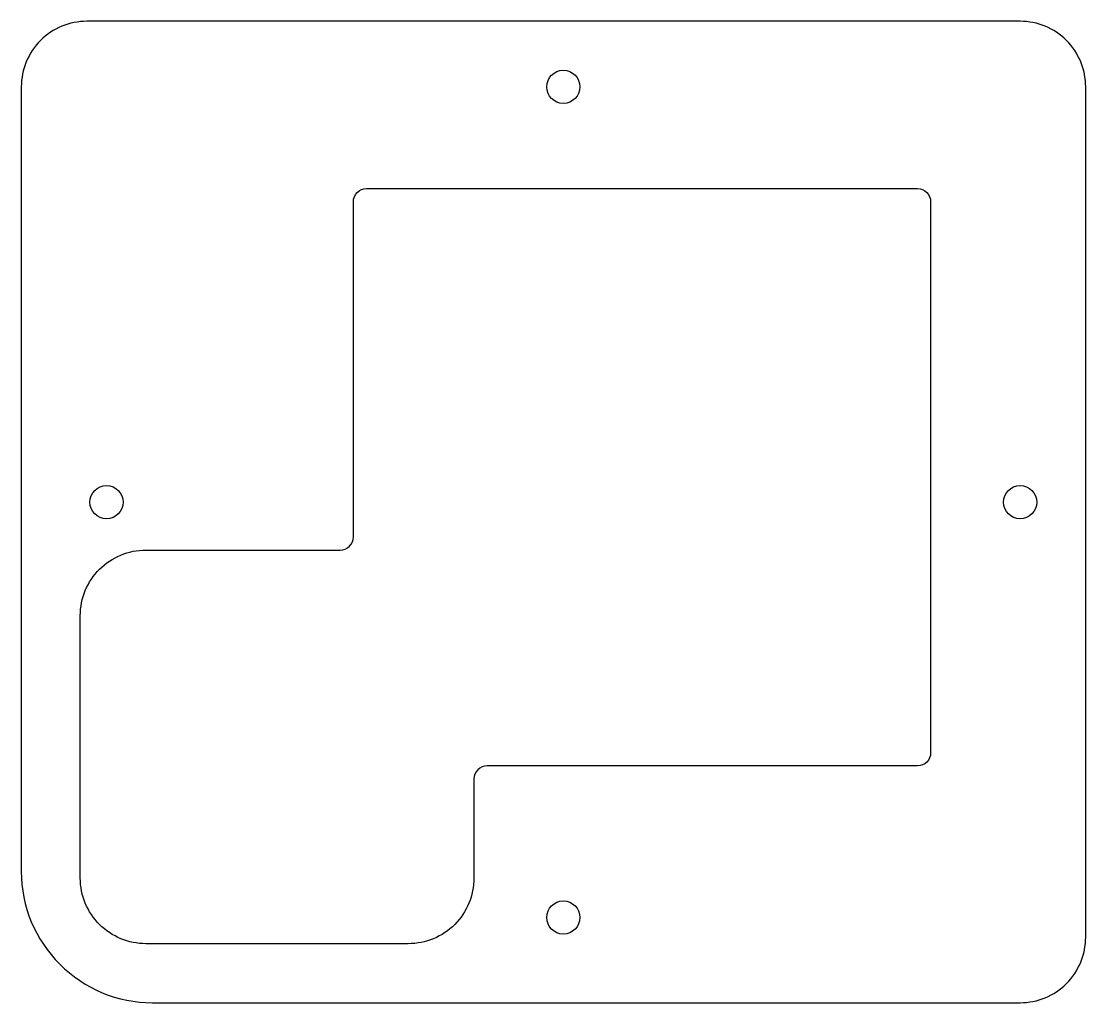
# Model space of a CAD drawing. Header units: millimetres. Extents: x -214.2 to -133.1, y -223.5 to -148.7.
import ezdxf

# ---------------------------------------------------------------- set-up
doc = ezdxf.new("R2010")
doc.units = ezdxf.units.MM
doc.layers.get('0').update_dxf_attribs({"linetype": 'CONTINUOUS'})

msp = doc.modelspace()

# ---------------------------------------------------------------- linework, layer by layer
for points in [[(-138.1, -223.5, 0.414214), (-133.1, -218.5), (-133.1, -153.7, 0.414214), (-138.1, -148.7), (-209.231, -148.7, 0.414214), (-214.231, -153.7), (-214.231, -213.5, 0.414214), (-204.231, -223.5)], [(-189.921, -189, 0.414214), (-188.921, -188), (-188.921, -162.452, -0.414214), (-187.921, -161.452), (-145.921, -161.452, -0.414214), (-144.921, -162.452), (-144.921, -204.452, -0.414214), (-145.921, -205.452), (-178.731, -205.452, 0.414214), (-179.731, -206.452), (-179.731, -214, -0.414214), (-184.731, -219), (-204.731, -219, -0.414214), (-209.731, -214), (-209.731, -194, -0.414214), (-204.731, -189)]]:
    msp.add_lwpolyline(points, format="xyb", close=True)
for centre, radius in [((-172.916, -153.7), 1.264), ((-207.731, -185.35), 1.264), ((-138.1, -185.35), 1.265), ((-172.916, -217), 1.264)]:
    msp.add_circle(centre, radius)

doc.saveas('drawing.dxf')
